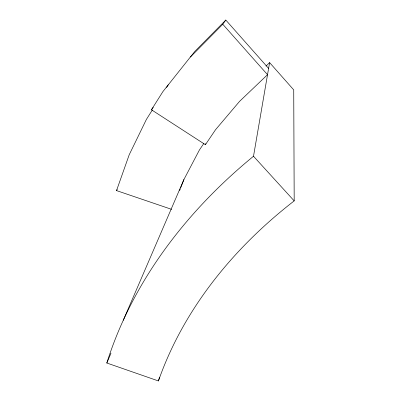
<?xml version="1.0" encoding="UTF-8"?>
<svg xmlns="http://www.w3.org/2000/svg" width="401" height="401" viewBox="0 0 401 401"><rect width="100%" height="100%" fill="white"/><g stroke="black" fill="none" stroke-linecap="round" stroke-linejoin="round"><path stroke-width="0.6" d="M106.811 363.01A584.653 433.847 -5.5 0 1 253.507 156.255L269.607 62.601L293.732 89.899L294.189 200.891A517.41 383.176 -4.9 0 0 158.435 380.95L106.811 363.01L110.977 353.236M158.435 380.95L159.503 377.351M171.648 209.352L116.526 190.595L129.197 154.796L146.42 119.383L152.315 110.044M179.653 190.49L180.325 188.761M180.776 187.603L183.919 179.518L199.407 149.999L203.853 143.408M268.61 68.391L225.808 20.05L194.751 51.508L162.886 91.629L151.438 109.769L205.412 144.701L205.858 143.588M123.272 320.279L183.919 179.518M166.595 87.438L168.265 84.791M116.526 190.595L117.187 189.603M205.412 144.701L215.537 129.724L239.592 101.343L267.527 74.691L222.786 24.266L225.808 20.05M151.438 109.769L153.247 107.423M190.425 57.022L222.786 24.266M265.993 66.07L269.607 62.601M253.507 156.255L294.189 200.891"/></g></svg>
